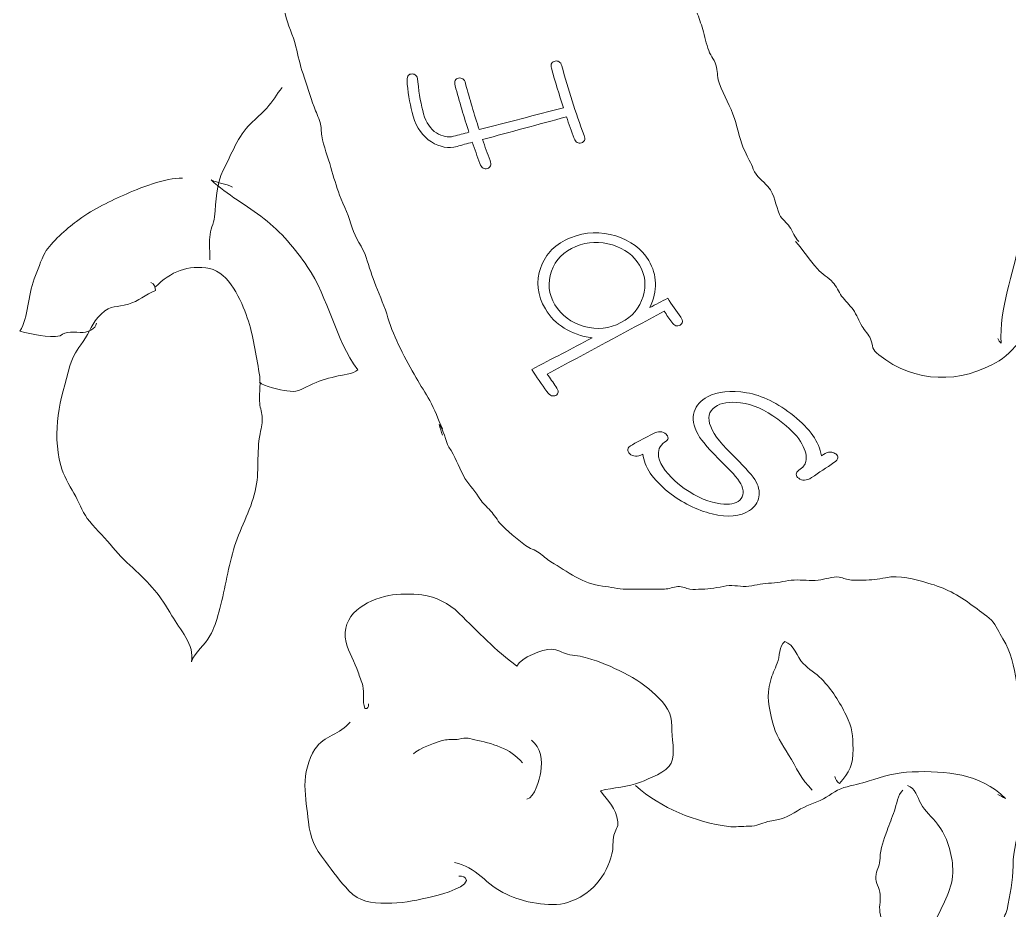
# Model space of a CAD drawing. Header units: millimetres. Extents: x 378.1 to 391.6, y -209.8 to -175.9.
# Drawn here: x 380.28 to 385.7, y -185.67 to -180.8 of the extents above; entities that cross this region are included whole.
import ezdxf

# ---------------------------------------------------------------- set-up
doc = ezdxf.new("R2010")
doc.units = ezdxf.units.MM
doc.header["$MEASUREMENT"] = 0
doc.layers.add('RightSide', color=7, linetype='Continuous', lineweight=0)

msp = doc.modelspace()

# ---------------------------------------------------------------- linework, layer by layer
at = {"layer": 'RightSide', "color": 18, "lineweight": 13, "true_color": 0x000000}
for points, knots in [([(382.5985, -183.0365), (382.5758, -182.9829), (382.5571, -182.9301), (382.5303, -182.8809), (382.5078, -182.8394), (382.4782, -182.7987), (382.4548, -182.7563), (382.3985, -182.6544), (382.3335, -182.5403), (382.3009, -182.4284), (382.2837, -182.3696), (382.2569, -182.3105), (382.2345, -182.2525), (382.2145, -182.2005), (382.198, -182.1501), (382.1814, -182.0976), (382.1633, -182.0401), (382.1196, -181.992), (382.1045, -181.9355), (382.0883, -181.875), (382.0596, -181.817), (382.0361, -181.7564), (382.0175, -181.7083), (382.0033, -181.6568), (381.9885, -181.6061), (381.9715, -181.5478), (381.9492, -181.4917), (381.9384, -181.4325), (381.9336, -181.4055), (381.9378, -181.3849), (381.9294, -181.3587), (381.9203, -181.3303), (381.9065, -181.3015), (381.8958, -181.2734), (381.8732, -181.2142), (381.8556, -181.1533), (381.8358, -181.0933), (381.819, -181.0426), (381.8085, -180.9953), (381.7967, -180.9442), (381.7823, -180.8819), (381.7506, -180.8254), (381.7387, -180.7628), (381.7286, -180.7101), (381.7063, -180.6593), (381.7056, -180.6061), (381.7051, -180.5752), (381.7062, -180.5511), (381.6936, -180.5221), (381.6786, -180.488), (381.6782, -180.4698), (381.6709, -180.4335), (381.6593, -180.3757), (381.6389, -180.3235), (381.6395, -180.2622), (381.6397, -180.2393), (381.6407, -180.2159), (381.6398, -180.1931), (381.6383, -180.1559), (381.6244, -180.1229), (381.6223, -180.086), (381.6154, -179.9681), (381.6234, -179.8475), (381.6229, -179.7293), (381.6226, -179.6715), (381.6319, -179.6199), (381.643, -179.5639), (381.6484, -179.5371), (381.6528, -179.5075), (381.6596, -179.4808), (381.6676, -179.4491), (381.6686, -179.4183), (381.6762, -179.3857), (381.6879, -179.3352), (381.7137, -179.2842), (381.7229, -179.2336), (381.728, -179.2057), (381.7181, -179.1781), (381.7258, -179.1496), (381.7338, -179.12), (381.7365, -179.095), (381.7423, -179.0641), (381.7523, -179.0111), (381.7601, -178.9581), (381.7754, -178.9061), (381.7922, -178.8488), (381.8276, -178.7923), (381.8508, -178.7371), (381.8948, -178.6319), (381.9232, -178.5253), (381.9743, -178.4228), (382, -178.3713), (382.0297, -178.3236), (382.0574, -178.274), (382.0718, -178.2483), (382.0862, -178.2217), (382.0988, -178.1951), (382.1148, -178.1612), (382.1327, -178.1439), (382.1529, -178.1132), (382.1807, -178.0708), (382.1892, -178.0087), (382.2053, -177.9602), (382.2255, -177.8998), (382.2468, -177.8353), (382.2724, -177.778), (382.2942, -177.7292), (382.3106, -177.6757), (382.3298, -177.6251), (382.3562, -177.5556), (382.3799, -177.4947), (382.4166, -177.4298), (382.429, -177.4078), (382.4423, -177.382), (382.4571, -177.3612), (382.4797, -177.3293), (382.4927, -177.2967), (382.514, -177.2654), (382.5333, -177.237), (382.5651, -177.21), (382.586, -177.1823), (382.6116, -177.1484), (382.6362, -177.1273), (382.6527, -177.087), (382.6664, -177.0538), (382.6907, -177.035), (382.7074, -177.0044), (382.7229, -176.976), (382.7232, -176.9595), (382.7474, -176.9345), (382.7771, -176.9037), (382.7689, -176.893), (382.7832, -176.856), (382.7956, -176.8239), (382.8309, -176.782), (382.8506, -176.7523), (382.8566, -176.7431), (382.872, -176.7312), (382.8764, -176.7205), (382.8824, -176.7062), (382.8768, -176.6881), (382.8825, -176.6741), (382.8959, -176.6409), (382.9271, -176.6168), (382.9421, -176.5832), (382.9733, -176.5133), (383.019, -176.45), (383.062, -176.3885), (383.0997, -176.3347), (383.1381, -176.2782), (383.1856, -176.2316), (383.2071, -176.2105), (383.2275, -176.1852), (383.2516, -176.1671), (383.2791, -176.1463), (383.3157, -176.1392), (383.3435, -176.1206), (383.3679, -176.1043), (383.3831, -176.0873), (383.4089, -176.0748), (383.4371, -176.061), (383.4696, -176.0476), (383.4978, -176.0319), (383.5302, -176.0139), (383.5588, -175.9862), (383.5907, -175.9664), (383.6222, -175.947), (383.6555, -175.9401), (383.6903, -175.93), (383.7132, -175.9233), (383.742, -175.9075), (383.7642, -175.91), (383.7911, -175.9129), (383.8171, -175.9369), (383.8456, -175.9412), (383.9026, -175.9498), (383.9662, -175.9682), (384.0251, -175.9598), (384.0564, -175.9554), (384.079, -175.9404), (384.111, -175.9417), (384.1435, -175.9429), (384.165, -175.9623), (384.1949, -175.9683), (384.2503, -175.9793), (384.3045, -175.9761), (384.3601, -176.0079), (384.4147, -176.0392), (384.4504, -176.0756), (384.5166, -176.0749), (384.5451, -176.0745), (384.578, -176.0707), (384.6061, -176.0739), (384.6458, -176.0785), (384.6724, -176.1068), (384.7076, -176.125), (384.7366, -176.14), (384.7569, -176.1499), (384.7812, -176.1735), (384.8143, -176.2057), (384.8315, -176.2123), (384.8702, -176.2332), (384.9313, -176.2662), (384.9976, -176.3233), (385.0212, -176.3889), (385.0407, -176.4429), (385.0628, -176.4963), (385.0628, -176.5542), (385.0627, -176.6059), (385.0368, -176.6642), (385.0137, -176.7109), (384.9861, -176.7664), (384.9408, -176.8088), (384.9174, -176.8684), (384.8962, -176.9224), (384.8724, -176.9842), (384.864, -177.0405), (384.8546, -177.1044), (384.8199, -177.1573), (384.7933, -177.2153), (384.7781, -177.2485), (384.7639, -177.2789), (384.7474, -177.3113), (384.7301, -177.3452), (384.7299, -177.3751), (384.7069, -177.4063), (384.6829, -177.4391), (384.6865, -177.459), (384.6705, -177.4973), (384.6576, -177.5283), (384.6329, -177.5528), (384.6192, -177.5837), (384.6053, -177.6149), (384.5989, -177.6506), (384.5874, -177.6828), (384.5731, -177.723), (384.5482, -177.7557), (384.5327, -177.7951), (384.5094, -177.8539), (384.4935, -177.9201), (384.4639, -177.976), (384.427, -178.0457), (384.3949, -178.1263), (384.3522, -178.1918), (384.3136, -178.2511), (384.2519, -178.2948), (384.2224, -178.3613), (384.1953, -178.4223), (384.1595, -178.4778), (384.1319, -178.5382), (384.0208, -178.781), (383.9133, -179.0314), (383.8714, -179.2961), (383.8521, -179.4176), (383.8401, -179.5582), (383.8682, -179.6801), (383.8841, -179.7491), (383.8718, -179.8317), (383.8718, -179.9028), (383.8718, -179.9444), (383.8723, -179.9861), (383.8719, -180.0278), (383.8714, -180.0741), (383.8869, -180.115), (383.8896, -180.1601), (383.8916, -180.1938), (383.8696, -180.222), (383.8701, -180.2543), (383.8707, -180.2852), (383.8878, -180.313), (383.8888, -180.3448), (383.8912, -180.4201), (383.9011, -180.4968), (383.9256, -180.5685), (383.9469, -180.6309), (383.9663, -180.6934), (383.9917, -180.7541), (384.0047, -180.7852), (384.0141, -180.8176), (384.0248, -180.8496), (384.0372, -180.8869), (384.0432, -180.9298), (384.057, -180.9654), (384.0695, -180.9975), (384.093, -181.0208), (384.1, -181.0568), (384.1062, -181.0884), (384.1039, -181.1166), (384.1154, -181.1477), (384.1396, -181.2132), (384.1764, -181.2708), (384.1985, -181.3374), (384.2181, -181.3969), (384.2285, -181.4632), (384.2559, -181.5188), (384.2719, -181.5513), (384.2877, -181.5808), (384.3012, -181.6144), (384.3183, -181.6569), (384.3525, -181.6757), (384.3816, -181.7099), (384.4218, -181.7574), (384.4215, -181.8101), (384.4457, -181.8633), (384.4587, -181.8919), (384.4839, -181.9054), (384.5004, -181.93), (384.5177, -181.9558), (384.5286, -181.9876), (384.5498, -182.0113)], [0, 0, 0, 0, 1, 1, 1, 2, 2, 2, 3, 3, 3, 4, 4, 4, 5, 5, 5, 6, 6, 6, 7, 7, 7, 8, 8, 8, 9, 9, 9, 10, 10, 10, 11, 11, 11, 12, 12, 12, 13, 13, 13, 14, 14, 14, 15, 15, 15, 16, 16, 16, 17, 17, 17, 18, 18, 18, 19, 19, 19, 20, 20, 20, 21, 21, 21, 22, 22, 22, 23, 23, 23, 24, 24, 24, 25, 25, 25, 26, 26, 26, 27, 27, 27, 28, 28, 28, 29, 29, 29, 30, 30, 30, 31, 31, 31, 32, 32, 32, 33, 33, 33, 34, 34, 34, 35, 35, 35, 36, 36, 36, 37, 37, 37, 38, 38, 38, 39, 39, 39, 40, 40, 40, 41, 41, 41, 42, 42, 42, 43, 43, 43, 44, 44, 44, 45, 45, 45, 46, 46, 46, 47, 47, 47, 48, 48, 48, 49, 49, 49, 50, 50, 50, 51, 51, 51, 52, 52, 52, 53, 53, 53, 54, 54, 54, 55, 55, 55, 56, 56, 56, 57, 57, 57, 58, 58, 58, 59, 59, 59, 60, 60, 60, 61, 61, 61, 62, 62, 62, 63, 63, 63, 64, 64, 64, 65, 65, 65, 66, 66, 66, 67, 67, 67, 68, 68, 68, 69, 69, 69, 70, 70, 70, 71, 71, 71, 72, 72, 72, 73, 73, 73, 74, 74, 74, 75, 75, 75, 76, 76, 76, 77, 77, 77, 78, 78, 78, 79, 79, 79, 80, 80, 80, 81, 81, 81, 82, 82, 82, 83, 83, 83, 84, 84, 84, 85, 85, 85, 86, 86, 86, 87, 87, 87, 88, 88, 88, 89, 89, 89, 90, 90, 90, 91, 91, 91, 92, 92, 92, 93, 93, 93, 94, 94, 94, 95, 95, 95, 96, 96, 96, 97, 97, 97, 98, 98, 98, 99, 99, 99, 100, 100, 100, 101, 101, 101, 102, 102, 102, 103, 103, 103, 103]), ([(387.6587, -185.9966), (387.6845, -185.9753), (387.6704, -185.9573), (387.6744, -185.9304), (387.6776, -185.9083), (387.6934, -185.8928), (387.7007, -185.8725), (387.7186, -185.8223), (387.7225, -185.7667), (387.7414, -185.7151), (387.7563, -185.6742), (387.7552, -185.643), (387.7575, -185.6001), (387.7591, -185.5706), (387.7714, -185.546), (387.7753, -185.517), (387.7791, -185.4881), (387.7745, -185.4553), (387.7744, -185.4259), (387.7741, -185.3286), (387.7991, -185.245), (387.8245, -185.1532), (387.8509, -185.058), (387.8872, -184.9634), (387.89, -184.8636), (387.8914, -184.8157), (387.9071, -184.7729), (387.9067, -184.7233), (387.9065, -184.6971), (387.9083, -184.6704), (387.9071, -184.6443), (387.9059, -184.6171), (387.8944, -184.6007), (387.8893, -184.5748), (387.87, -184.4753), (387.9067, -184.3653), (387.8865, -184.2652), (387.8797, -184.2316), (387.8766, -184.2057), (387.8741, -184.1707), (387.8722, -184.1439), (387.8595, -184.1206), (387.8563, -184.094), (387.8498, -184.0411), (387.866, -183.9857), (387.8534, -183.9332), (387.8404, -183.8785), (387.8255, -183.8323), (387.8039, -183.7811), (387.7807, -183.726), (387.7519, -183.6807), (387.7248, -183.6281), (387.6959, -183.5721), (387.6613, -183.5217), (387.6325, -183.4665), (387.6033, -183.4107), (387.5529, -183.3697), (387.5258, -183.3108), (387.5043, -183.2642), (387.4875, -183.2134), (387.4647, -183.168), (387.4365, -183.1116), (387.3789, -183.0675), (387.3409, -183.0201), (387.3032, -182.9732), (387.2572, -182.9327), (387.2053, -182.9043), (387.1526, -182.8753), (387.1039, -182.8188), (387.0565, -182.7802), (387.0111, -182.7432), (386.9725, -182.6961), (386.9302, -182.6562), (386.9083, -182.6356), (386.8985, -182.6112), (386.8783, -182.5901), (386.8652, -182.5764), (386.8477, -182.5727), (386.8346, -182.557), (386.8272, -182.548), (386.8238, -182.5338), (386.8162, -182.5239), (386.7476, -182.4349), (386.6237, -182.3878), (386.5213, -182.3586), (386.4745, -182.3452), (386.4259, -182.3315), (386.3776, -182.3248), (386.3524, -182.3214), (386.3277, -182.3279), (386.3022, -182.3218), (386.269, -182.3139), (386.2484, -182.3087), (386.2117, -182.309), (386.1549, -182.3094), (386.1068, -182.3055), (386.0537, -182.3296), (386.003, -182.3527), (385.9499, -182.3725), (385.9058, -182.4073), (385.8577, -182.4452), (385.8213, -182.4876), (385.7824, -182.5322), (385.7458, -182.5741), (385.695, -182.6345), (385.6481, -182.663), (385.4383, -182.7905), (385.1852, -182.7881), (384.9893, -182.6315), (384.9477, -182.5983), (384.9595, -182.5882), (384.9435, -182.5441), (384.9343, -182.5188), (384.9103, -182.4985), (384.8971, -182.4752), (384.8797, -182.4444), (384.868, -182.4124), (384.8476, -182.3832), (384.8288, -182.3562), (384.8046, -182.3355), (384.7851, -182.3089), (384.768, -182.2858), (384.7567, -182.2552), (384.737, -182.2345), (384.7114, -182.2077), (384.6781, -182.1878), (384.6528, -182.1601), (384.6106, -182.1141), (384.576, -182.0568), (384.5333, -182.0113)], [0, 0, 0, 0, 1, 1, 1, 2, 2, 2, 3, 3, 3, 4, 4, 4, 5, 5, 5, 6, 6, 6, 7, 7, 7, 8, 8, 8, 9, 9, 9, 10, 10, 10, 11, 11, 11, 12, 12, 12, 13, 13, 13, 14, 14, 14, 15, 15, 15, 16, 16, 16, 17, 17, 17, 18, 18, 18, 19, 19, 19, 20, 20, 20, 21, 21, 21, 22, 22, 22, 23, 23, 23, 24, 24, 24, 25, 25, 25, 26, 26, 26, 27, 27, 27, 28, 28, 28, 29, 29, 29, 30, 30, 30, 31, 31, 31, 32, 32, 32, 33, 33, 33, 34, 34, 34, 35, 35, 35, 36, 36, 36, 37, 37, 37, 38, 38, 38, 39, 39, 39, 40, 40, 40, 41, 41, 41, 42, 42, 42, 43, 43, 43, 43]), ([(385.6412, -185.8643), (385.6592, -185.8484), (385.6557, -185.8354), (385.6577, -185.8147), (385.6598, -185.7931), (385.6691, -185.7772), (385.6729, -185.7568), (385.6759, -185.7407), (385.6722, -185.7244), (385.6757, -185.7086), (385.6789, -185.6939), (385.6878, -185.6837), (385.6908, -185.6662), (385.705, -185.5853), (385.7241, -185.5126), (385.7239, -185.4275), (385.7237, -185.3417), (385.7555, -185.2626), (385.7572, -185.1779), (385.758, -185.1335), (385.7697, -185.1004), (385.7744, -185.0577), (385.7788, -185.0177), (385.7723, -184.9748), (385.7731, -184.9346), (385.7741, -184.889), (385.7901, -184.852), (385.79, -184.8051), (385.7899, -184.7627), (385.7763, -184.7312), (385.7731, -184.691), (385.766, -184.5994), (385.7566, -184.5103), (385.7418, -184.4188), (385.7287, -184.3377), (385.7142, -184.2568), (385.6681, -184.186), (385.6463, -184.1525), (385.6339, -184.1103), (385.6049, -184.0829), (385.5728, -184.0527), (385.5351, -184.0287), (385.5007, -184.0024), (385.4223, -183.9424), (385.3531, -183.9069), (385.2572, -183.8799), (385.1836, -183.8592), (385.1033, -183.8342), (385.0257, -183.8505), (384.9831, -183.8595), (384.9479, -183.8633), (384.9039, -183.8634), (384.8823, -183.8634), (384.8602, -183.8645), (384.8386, -183.8635), (384.8123, -183.8623), (384.7965, -183.8517), (384.7717, -183.8478), (384.7353, -183.8422), (384.6938, -183.8601), (384.6573, -183.8638), (384.6141, -183.8682), (384.5685, -183.8623), (384.525, -183.8632), (384.4822, -183.8641), (384.4446, -183.8795), (384.4014, -183.8798), (384.3556, -183.8803), (384.3201, -183.8917), (384.2772, -183.8971), (384.2371, -183.9021), (384.1931, -183.8888), (384.1534, -183.8956), (384.106, -183.9037), (384.0664, -183.9128), (384.017, -183.913), (383.9976, -183.913), (383.9735, -183.9173), (383.9545, -183.9139), (383.9298, -183.9095), (383.9155, -183.8969), (383.8884, -183.8993), (383.8623, -183.9015), (383.8411, -183.9124), (383.8144, -183.9131), (383.7895, -183.9138), (383.7645, -183.913), (383.7395, -183.913), (383.6954, -183.913), (383.6513, -183.913), (383.6072, -183.913), (383.5585, -183.9129), (383.5215, -183.9014), (383.475, -183.8964), (383.3705, -183.8852), (383.282, -183.8164), (383.1935, -183.7641), (383.1693, -183.7499), (383.1504, -183.7298), (383.1281, -183.7141), (383.1048, -183.6977), (383.0774, -183.6912), (383.0547, -183.6738), (383.0072, -183.6376), (382.9514, -183.595), (382.9123, -183.5496), (382.8917, -183.5255), (382.8778, -183.4978), (382.8549, -183.4762), (382.8298, -183.4525), (382.8162, -183.4391), (382.797, -183.4082), (382.772, -183.3679), (382.7347, -183.3349), (382.7139, -183.2914), (382.6871, -183.2356), (382.6681, -183.1879), (382.6348, -183.1354), (382.6124, -183.1), (382.6082, -183.0407), (382.5803, -183.0122), (382.5851, -183.0319), (382.5943, -183.0497), (382.5985, -183.0696)], [0, 0, 0, 0, 1, 1, 1, 2, 2, 2, 3, 3, 3, 4, 4, 4, 5, 5, 5, 6, 6, 6, 7, 7, 7, 8, 8, 8, 9, 9, 9, 10, 10, 10, 11, 11, 11, 12, 12, 12, 13, 13, 13, 14, 14, 14, 15, 15, 15, 16, 16, 16, 17, 17, 17, 18, 18, 18, 19, 19, 19, 20, 20, 20, 21, 21, 21, 22, 22, 22, 23, 23, 23, 24, 24, 24, 25, 25, 25, 26, 26, 26, 27, 27, 27, 28, 28, 28, 29, 29, 29, 30, 30, 30, 31, 31, 31, 32, 32, 32, 33, 33, 33, 34, 34, 34, 35, 35, 35, 36, 36, 36, 37, 37, 37, 38, 38, 38, 39, 39, 39, 40, 40, 40, 41, 41, 41, 41])]:
    msp.add_open_spline(points, degree=3, knots=knots, dxfattribs=at)
at = {"layer": 'RightSide', "color": 18, "lineweight": 9, "true_color": 0x000000}
for points, knots in [([(387.0468, -180.8372), (387.0128, -180.8378), (386.9862, -180.819), (386.9513, -180.8199), (386.9231, -180.8206), (386.9079, -180.8333), (386.8815, -180.8381), (386.8405, -180.8454), (386.8061, -180.8365), (386.7657, -180.8497), (386.7171, -180.8655), (386.6776, -180.8736), (386.6347, -180.8988), (386.5916, -180.9241), (386.5415, -180.9389), (386.5011, -180.9691), (386.4132, -181.0346), (386.316, -181.0918), (386.2369, -181.168), (386.2111, -181.1929), (386.1776, -181.2087), (386.1526, -181.2336), (386.1316, -181.2546), (386.1202, -181.281), (386.1043, -181.3048), (386.0899, -181.3262), (386.0705, -181.3449), (386.0546, -181.3655), (386.0358, -181.39), (386.0262, -181.4153), (386.0113, -181.4414), (385.9813, -181.4937), (385.9376, -181.5355), (385.905, -181.585), (385.8759, -181.6292), (385.8539, -181.6901), (385.8374, -181.7391), (385.8084, -181.8254), (385.7739, -181.9163), (385.7586, -182.0044), (385.726, -182.1912), (385.6473, -182.3748), (385.6586, -182.5677), (385.6494, -182.5607), (385.6436, -182.5517), (385.6412, -182.5405)], [0, 0, 0, 0, 1, 1, 1, 2, 2, 2, 3, 3, 3, 4, 4, 4, 5, 5, 5, 6, 6, 6, 7, 7, 7, 8, 8, 8, 9, 9, 9, 10, 10, 10, 11, 11, 11, 12, 12, 12, 13, 13, 13, 14, 14, 14, 15, 15, 15, 15]), ([(381.7221, -181.1679), (381.6911, -181.2034), (381.6701, -181.2451), (381.6376, -181.2805), (381.609, -181.3117), (381.579, -181.3355), (381.5478, -181.3659), (381.4813, -181.4307), (381.4419, -181.5365), (381.3991, -181.6199), (381.3588, -181.6982), (381.3606, -181.7895), (381.351, -181.8751), (381.3465, -181.9151), (381.3269, -181.9455), (381.3246, -181.9865), (381.3224, -182.0274), (381.3252, -182.0695), (381.3252, -182.1105)], [0, 0, 0, 0, 1, 1, 1, 2, 2, 2, 3, 3, 3, 4, 4, 4, 5, 5, 5, 6, 6, 6, 6]), ([(381.1764, -181.664), (381.0815, -181.6601), (380.941, -181.7181), (380.8539, -181.7564), (380.7623, -181.7967), (380.676, -181.8397), (380.5944, -181.9009), (380.5411, -181.9409), (380.4564, -182.0143), (380.423, -182.0714), (380.3989, -182.1125), (380.3833, -182.1689), (380.3641, -182.2152), (380.3263, -182.3061), (380.3347, -182.424), (380.2846, -182.5018), (380.3568, -182.5173), (380.4356, -182.5386), (380.5061, -182.5273), (380.5222, -182.5141), (380.5408, -182.507), (380.5618, -182.506), (380.5852, -182.5068), (380.6085, -182.5077), (380.6319, -182.5087), (380.6636, -182.5029), (380.6983, -182.4911), (380.7051, -182.4578)], [0, 0, 0, 0, 1, 1, 1, 2, 2, 2, 3, 3, 3, 4, 4, 4, 5, 5, 5, 6, 6, 6, 7, 7, 7, 8, 8, 8, 9, 9, 9, 9]), ([(381.4492, -181.7136), (381.4117, -181.6906), (381.3702, -181.6934), (381.3328, -181.6733), (381.4208, -181.757), (381.5278, -181.8119), (381.6228, -181.8859), (381.7136, -181.9567), (381.7948, -182.0528), (381.8592, -182.1478), (381.9773, -182.3221), (382.0102, -182.5424), (382.1351, -182.7131), (382.113, -182.7367), (382.0457, -182.7412), (382.0142, -182.7493), (381.9601, -182.7633), (381.9208, -182.7727), (381.8709, -182.7988), (381.8287, -182.8209), (381.7959, -182.8378), (381.7469, -182.828), (381.715, -182.8216), (381.6172, -182.806), (381.5981, -182.7802)], [0, 0, 0, 0, 1, 1, 1, 2, 2, 2, 3, 3, 3, 4, 4, 4, 5, 5, 5, 6, 6, 6, 7, 7, 7, 8, 8, 8, 8]), ([(381.0276, -182.2593), (381.1118, -182.1752), (381.203, -182.1359), (381.3251, -182.1589), (381.4286, -182.1784), (381.4992, -182.3363), (381.5304, -182.4274), (381.5636, -182.5246), (381.5773, -182.6303), (381.596, -182.7306), (381.6052, -182.7803), (381.5959, -182.8344), (381.5975, -182.885), (381.5984, -182.9136), (381.6089, -182.9405), (381.6114, -182.9663), (381.615, -183.0034), (381.6082, -183.0234), (381.6004, -183.0624), (381.58, -183.1654), (381.5982, -183.2723), (381.5739, -183.3761), (381.5486, -183.4843), (381.4856, -183.5894), (381.4548, -183.698), (381.4226, -183.811), (381.4064, -183.9276), (381.3748, -184.0398), (381.3618, -184.0861), (381.3488, -184.1281), (381.3258, -184.1693), (381.2984, -184.2184), (381.2434, -184.2588), (381.2241, -184.3105), (381.2453, -184.2205), (381.1588, -184.1311), (381.1174, -184.0586), (381.0552, -183.9498), (380.9968, -183.8814), (380.9029, -183.7972), (380.8593, -183.7581), (380.8159, -183.7133), (380.7795, -183.6677), (380.7412, -183.6197), (380.6901, -183.5745), (380.6542, -183.5257), (380.6246, -183.4853), (380.6075, -183.4322), (380.5811, -183.3886), (380.553, -183.3423), (380.5236, -183.2891), (380.5095, -183.2368), (380.4579, -183.0449), (380.5062, -182.8777), (380.5591, -182.6913), (380.5761, -182.6317), (380.5972, -182.6056), (380.6314, -182.5584), (380.6707, -182.504), (380.678, -182.4571), (380.7301, -182.4078), (380.7884, -182.3524), (380.8102, -182.3747), (380.8801, -182.3536), (380.9308, -182.3383), (380.9771, -182.2988), (381.0269, -182.2785), (381.0293, -182.2595), (381.0212, -182.2449), (381.0028, -182.2345)], [0, 0, 0, 0, 1, 1, 1, 2, 2, 2, 3, 3, 3, 4, 4, 4, 5, 5, 5, 6, 6, 6, 7, 7, 7, 8, 8, 8, 9, 9, 9, 10, 10, 10, 11, 11, 11, 12, 12, 12, 13, 13, 13, 14, 14, 14, 15, 15, 15, 16, 16, 16, 17, 17, 17, 18, 18, 18, 19, 19, 19, 20, 20, 20, 21, 21, 21, 22, 22, 22, 23, 23, 23, 23]), ([(382.6647, -185.4095), (382.7835, -185.4316), (382.8404, -185.5341), (382.9499, -185.5834), (383.0415, -185.6247), (383.1831, -185.6588), (383.2847, -185.6278), (383.4142, -185.5883), (383.4973, -185.4826), (383.5274, -185.3612), (383.5359, -185.3268), (383.5292, -185.2935), (383.5383, -185.2594), (383.5454, -185.2326), (383.5629, -185.2165), (383.5595, -185.1863), (383.5509, -185.111), (383.505, -185.0738), (383.4646, -185.017), (383.536, -184.9979), (383.6154, -184.9977), (383.6829, -184.9698), (383.7306, -184.9501), (383.8292, -184.9147), (383.8515, -184.865), (383.8751, -184.8125), (383.854, -184.7237), (383.8552, -184.6654), (383.8568, -184.5881), (383.8208, -184.5448), (383.7664, -184.4915), (383.6728, -184.3999), (383.5182, -184.3286), (383.3943, -184.2903), (383.3577, -184.279), (383.3195, -184.2778), (383.2842, -184.2692), (383.2539, -184.2619), (383.2298, -184.2419), (383.1979, -184.2419), (383.1462, -184.2418), (383.029, -184.2867), (383.0071, -184.3349), (382.8907, -184.2494), (382.7943, -184.1479), (382.6908, -184.0461), (382.6313, -183.9876), (382.5673, -183.9577), (382.4855, -183.9448), (382.4354, -183.9368), (382.3537, -183.9387), (382.305, -183.9482), (382.182, -183.9722), (382.0378, -184.0537), (382.0713, -184.2044), (382.0834, -184.2591), (382.1206, -184.3129), (382.1376, -184.3677), (382.145, -184.3915), (382.1572, -184.4182), (382.163, -184.4416), (382.173, -184.4828), (382.159, -184.5255), (382.1742, -184.5656), (382.1897, -184.5683), (382.1961, -184.5602), (382.1934, -184.5414)], [0, 0, 0, 0, 1, 1, 1, 2, 2, 2, 3, 3, 3, 4, 4, 4, 5, 5, 5, 6, 6, 6, 7, 7, 7, 8, 8, 8, 9, 9, 9, 10, 10, 10, 11, 11, 11, 12, 12, 12, 13, 13, 13, 14, 14, 14, 15, 15, 15, 16, 16, 16, 17, 17, 17, 18, 18, 18, 19, 19, 19, 20, 20, 20, 21, 21, 21, 22, 22, 22, 22]), ([(384.6242, -185.0127), (384.5629, -184.9527), (384.5388, -184.8904), (384.4941, -184.8197), (384.4586, -184.7637), (384.4222, -184.7069), (384.4065, -184.6406), (384.3867, -184.5567), (384.3715, -184.5018), (384.3949, -184.4161), (384.4048, -184.3799), (384.4183, -184.3528), (384.4327, -184.3187), (384.4478, -184.2827), (384.4413, -184.2237), (384.4736, -184.1997), (384.5248, -184.2164), (384.5401, -184.2836), (384.5746, -184.3201), (384.6051, -184.3522), (384.6436, -184.3727), (384.6746, -184.4044), (384.7331, -184.4646), (384.7731, -184.5294), (384.8102, -184.6034), (384.8444, -184.6714), (384.8462, -184.7139), (384.8474, -184.7888), (384.8487, -184.8725), (384.827, -184.9153), (384.7732, -184.9778), (384.7599, -184.9678), (384.7514, -184.9546), (384.7483, -184.9382)], [0, 0, 0, 0, 1, 1, 1, 2, 2, 2, 3, 3, 3, 4, 4, 4, 5, 5, 5, 6, 6, 6, 7, 7, 7, 8, 8, 8, 9, 9, 9, 10, 10, 10, 11, 11, 11, 11]), ([(382.0942, -184.6406), (382.0402, -184.7085), (381.9499, -184.7131), (381.9008, -184.7895), (381.8649, -184.8452), (381.8454, -184.9232), (381.8462, -184.9878), (381.8471, -185.0589), (381.8582, -185.1198), (381.8654, -185.1863), (381.8759, -185.2832), (381.8969, -185.3212), (381.9585, -185.404), (381.9997, -185.4593), (382.0386, -185.5143), (382.0869, -185.5639), (382.1455, -185.624), (382.2089, -185.6331), (382.2913, -185.6328), (382.3724, -185.6325), (382.439, -185.6208), (382.5158, -185.6024), (382.5654, -185.5906), (382.7132, -185.5567), (382.7315, -185.5081), (382.7247, -185.4886), (382.7107, -185.4806), (382.6895, -185.4839)], [0, 0, 0, 0, 1, 1, 1, 2, 2, 2, 3, 3, 3, 4, 4, 4, 5, 5, 5, 6, 6, 6, 7, 7, 7, 8, 8, 8, 9, 9, 9, 9]), ([(383.0367, -184.8638), (382.9713, -184.7831), (382.8665, -184.7565), (382.7765, -184.7372), (382.7299, -184.7272), (382.7355, -184.7243), (382.6895, -184.7337), (382.6638, -184.7389), (382.6404, -184.7347), (382.6151, -184.7385), (382.5786, -184.744), (382.4615, -184.7884), (382.4414, -184.8142)], [0, 0, 0, 0, 1, 1, 1, 2, 2, 2, 3, 3, 3, 4, 4, 4, 4]), ([(383.0863, -184.7398), (383.1386, -184.7806), (383.1482, -184.8495), (383.1372, -184.9134), (383.1301, -184.9554), (383.1044, -185.0538), (383.0615, -185.0623)], [0, 0, 0, 0, 1, 1, 1, 2, 2, 2, 2]), ([(383.6569, -184.9878), (383.7953, -185.114), (383.9852, -185.188), (384.1654, -185.212), (384.2011, -185.2168), (384.2406, -185.2105), (384.2769, -185.211), (384.3249, -185.2117), (384.3394, -185.1954), (384.3804, -185.1856), (384.4437, -185.1704), (384.467, -185.1744), (384.525, -185.1367), (384.573, -185.1055), (384.6164, -185.0917), (384.6683, -185.0691), (384.7148, -185.0488), (384.7481, -185.014), (384.7979, -184.9993), (384.8433, -184.9859), (384.8916, -184.9774), (384.9352, -184.963), (385.0051, -184.9401), (385.0912, -184.9148), (385.1712, -184.9129), (385.3573, -184.9083), (385.5408, -184.9202), (385.6815, -185.0586), (385.6697, -185.0505), (385.654, -185.0451), (385.6412, -185.0375)], [0, 0, 0, 0, 1, 1, 1, 2, 2, 2, 3, 3, 3, 4, 4, 4, 5, 5, 5, 6, 6, 6, 7, 7, 7, 8, 8, 8, 9, 9, 9, 10, 10, 10, 10]), ([(385.1203, -185.0127), (385.0912, -185.0386), (385.0866, -185.0921), (385.0738, -185.1274), (385.0607, -185.1633), (385.0466, -185.1987), (385.0335, -185.235), (385.0155, -185.2849), (384.9971, -185.3323), (384.9956, -185.3852), (384.9945, -185.4255), (384.9796, -185.4413), (384.9734, -185.4737), (384.9656, -185.5143), (384.9856, -185.5332), (384.9942, -185.5708), (385.0025, -185.607), (384.9885, -185.6457), (384.995, -185.6818), (385.0104, -185.767), (385.0309, -185.852), (385.0744, -185.9284), (385.1526, -185.939), (385.2739, -185.7909), (385.3008, -185.7265), (385.3399, -185.6328), (385.3969, -185.5529), (385.3937, -185.4458), (385.3911, -185.3619), (385.3631, -185.266), (385.3103, -185.1987), (385.2786, -185.1583), (385.2418, -185.1296), (385.219, -185.0871), (385.1999, -185.0514), (385.1887, -185.0015), (385.1451, -184.9878)], [0, 0, 0, 0, 1, 1, 1, 2, 2, 2, 3, 3, 3, 4, 4, 4, 5, 5, 5, 6, 6, 6, 7, 7, 7, 8, 8, 8, 9, 9, 9, 10, 10, 10, 11, 11, 11, 12, 12, 12, 12])]:
    msp.add_open_spline(points, degree=3, knots=knots, dxfattribs=at)
at = {"layer": 'RightSide', "color": 18, "lineweight": 5, "true_color": 0x000000}
for points, knots in [([(382.8005, -181.3982), (382.9541, -181.3583), (383.1077, -181.3185), (383.2614, -181.2787), (383.2378, -181.2068), (383.2162, -181.1345), (383.1965, -181.0619), (383.1934, -181.0504), (383.1938, -181.0411), (383.1973, -181.035), (383.2013, -181.0288), (383.2075, -181.0248), (383.2159, -181.0231), (383.2239, -181.0214), (383.2313, -181.0224), (383.238, -181.0265), (383.2448, -181.0305), (383.2496, -181.0383), (383.2528, -181.0499), (383.2874, -181.1778), (383.3281, -181.3046), (383.3751, -181.43), (383.3795, -181.4413), (383.3799, -181.4501), (383.3765, -181.4569), (383.3733, -181.4634), (383.3675, -181.4678), (383.3598, -181.4703), (383.3517, -181.4727), (383.344, -181.4723), (383.337, -181.4688), (383.3303, -181.4651), (383.3245, -181.4578), (383.3202, -181.4462), (383.3055, -181.407), (383.2915, -181.3677), (383.2779, -181.3283), (383.1248, -181.3696), (382.9717, -181.4109), (382.8186, -181.4523), (382.8317, -181.4908), (382.8455, -181.5292), (382.8597, -181.5676), (382.8644, -181.5803), (382.8652, -181.5901), (382.862, -181.5971), (382.8588, -181.6043), (382.853, -181.609), (382.8449, -181.6114), (382.8368, -181.6136), (382.8296, -181.6131), (382.8222, -181.609), (382.8148, -181.605), (382.8088, -181.5967), (382.8041, -181.5839), (382.7897, -181.5451), (382.7759, -181.5063), (382.7626, -181.4674), (382.7347, -181.4749), (382.7068, -181.4824), (382.6789, -181.49), (382.6325, -181.5024), (382.5853, -181.4947), (382.5384, -181.4654), (382.4916, -181.4361), (382.4578, -181.3889), (382.4391, -181.3247), (382.4235, -181.2709), (382.4126, -181.2122), (382.4068, -181.149), (382.4044, -181.1251), (382.4056, -181.1102), (382.4092, -181.1048), (382.413, -181.0989), (382.419, -181.0952), (382.427, -181.0938), (382.4351, -181.0923), (382.4425, -181.0938), (382.4489, -181.0981), (382.4556, -181.1023), (382.4596, -181.1091), (382.4619, -181.1182), (382.4628, -181.1215), (382.4636, -181.1282), (382.4644, -181.1367), (382.4713, -181.2066), (382.4822, -181.2649), (382.4958, -181.3116), (382.5103, -181.3606), (382.5338, -181.3958), (382.5662, -181.416), (382.5986, -181.4366), (382.6298, -181.4422), (382.6603, -181.4345), (382.6883, -181.4272), (382.7163, -181.42), (382.7443, -181.4127), (382.7166, -181.3284), (382.6914, -181.2436), (382.6687, -181.1583), (382.6651, -181.1452), (382.6654, -181.1354), (382.6693, -181.1286), (382.6731, -181.1218), (382.6794, -181.1177), (382.6879, -181.1159), (382.6959, -181.1143), (382.7035, -181.1159), (382.7103, -181.1202), (382.717, -181.1247), (382.722, -181.1333), (382.7256, -181.1463), (382.7481, -181.2307), (382.773, -181.3147), (382.8005, -181.3982)], [0, 0, 0, 0, 1, 1, 1, 2, 2, 2, 3, 3, 3, 4, 4, 4, 5, 5, 5, 6, 6, 6, 7, 7, 7, 8, 8, 8, 9, 9, 9, 10, 10, 10, 11, 11, 11, 12, 12, 12, 13, 13, 13, 14, 14, 14, 15, 15, 15, 16, 16, 16, 17, 17, 17, 18, 18, 18, 19, 19, 19, 20, 20, 20, 21, 21, 21, 22, 22, 22, 23, 23, 23, 24, 24, 24, 25, 25, 25, 26, 26, 26, 27, 27, 27, 28, 28, 28, 29, 29, 29, 30, 30, 30, 31, 31, 31, 32, 32, 32, 33, 33, 33, 34, 34, 34, 35, 35, 35, 36, 36, 36, 37, 37, 37, 38, 38, 38, 38]), ([(383.088, -182.7112), (383.1981, -182.6535), (383.3083, -182.5958), (383.4184, -182.5381), (383.301, -182.5205), (383.2142, -182.4667), (383.1625, -182.3797), (383.1183, -182.3057), (383.11, -182.2283), (383.137, -182.1524), (383.1644, -182.0761), (383.22, -182.0226), (383.3009, -181.99), (383.3828, -181.9569), (383.4653, -181.9551), (383.5479, -181.9802), (383.6311, -182.0061), (383.6901, -182.05), (383.7288, -182.1151), (383.7757, -182.1941), (383.7774, -182.2782), (383.7346, -182.3725), (383.7672, -182.3554), (383.7999, -182.3383), (383.8325, -182.3212), (383.8557, -182.356), (383.8795, -182.3905), (383.9038, -182.425), (383.9113, -182.4357), (383.9141, -182.4441), (383.9128, -182.4514), (383.9114, -182.4586), (383.9071, -182.4643), (383.9002, -182.468), (383.8927, -182.4722), (383.8853, -182.4733), (383.8775, -182.4712), (383.87, -182.4691), (383.8622, -182.4629), (383.8547, -182.4522), (383.8406, -182.4323), (383.8267, -182.4123), (383.813, -182.3922), (383.5996, -182.5068), (383.3863, -182.6214), (383.173, -182.7361), (383.1887, -182.759), (383.2046, -182.7819), (383.2207, -182.8046), (383.2293, -182.8168), (383.2331, -182.8264), (383.2322, -182.8345), (383.2311, -182.8424), (383.2272, -182.8482), (383.2198, -182.8525), (383.2127, -182.8563), (383.2051, -182.8571), (383.1967, -182.8544), (383.1883, -182.8519), (383.1796, -182.8444), (383.1711, -182.8322), (383.1427, -182.7921), (383.115, -182.7518), (383.088, -182.7112)], [0, 0, 0, 0, 1, 1, 1, 2, 2, 2, 3, 3, 3, 4, 4, 4, 5, 5, 5, 6, 6, 6, 7, 7, 7, 8, 8, 8, 9, 9, 9, 10, 10, 10, 11, 11, 11, 12, 12, 12, 13, 13, 13, 14, 14, 14, 15, 15, 15, 16, 16, 16, 17, 17, 17, 18, 18, 18, 19, 19, 19, 20, 20, 20, 21, 21, 21, 21]), ([(383.3288, -182.0381), (383.2628, -182.0652), (383.218, -182.1101), (383.1957, -182.1734), (383.174, -182.2366), (383.1804, -182.2982), (383.215, -182.3567), (383.2498, -182.4151), (383.3039, -182.4549), (383.375, -182.475), (383.4467, -182.4949), (383.5135, -182.4877), (383.5765, -182.4546), (383.6394, -182.4218), (383.6791, -182.3732), (383.6977, -182.3116), (383.7162, -182.2496), (383.7099, -182.1932), (383.6782, -182.1401), (383.6468, -182.0873), (383.5978, -182.0506), (383.5301, -182.0296), (383.4623, -182.0087), (383.3951, -182.0107), (383.3288, -182.0381)], [0, 0, 0, 0, 1, 1, 1, 2, 2, 2, 3, 3, 3, 4, 4, 4, 5, 5, 5, 6, 6, 6, 7, 7, 7, 8, 8, 8, 8]), ([(383.6967, -183.175), (383.6821, -183.1832), (383.668, -183.1868), (383.6559, -183.1855), (383.6437, -183.1845), (383.6333, -183.1802), (383.6249, -183.1727), (383.6159, -183.1648), (383.6121, -183.1568), (383.6134, -183.1483), (383.6142, -183.1398), (383.6231, -183.1311), (383.6392, -183.1226), (383.6764, -183.1026), (383.7136, -183.0825), (383.7509, -183.0625), (383.7666, -183.0541), (383.7801, -183.0502), (383.7924, -183.0517), (383.8046, -183.0527), (383.8148, -183.0574), (383.8234, -183.0646), (383.831, -183.0711), (383.835, -183.0786), (383.8344, -183.0863), (383.8339, -183.094), (383.8278, -183.1015), (383.8158, -183.1094), (383.7879, -183.1286), (383.7768, -183.155), (383.7831, -183.1884), (383.7931, -183.2371), (383.831, -183.2885), (383.8975, -183.3417), (383.9671, -183.3971), (384.0368, -183.4311), (384.1038, -183.4435), (384.1549, -183.4529), (384.1927, -183.4492), (384.2182, -183.4329), (384.2471, -183.4144), (384.253, -183.3857), (384.2378, -183.3475), (384.2275, -183.3211), (384.1932, -183.2802), (384.1365, -183.2252), (384.0624, -183.1533), (384.018, -183.1005), (383.9992, -183.0673), (383.973, -183.0201), (383.9663, -182.9785), (383.9774, -182.9428), (383.9889, -182.9077), (384.0136, -182.8796), (384.051, -182.8599), (384.1068, -182.8304), (384.1781, -182.8237), (384.264, -182.8381), (384.3505, -182.8528), (384.4356, -182.8949), (384.5235, -182.9653), (384.6114, -183.0359), (384.6621, -183.1072), (384.6742, -183.1829), (384.6902, -183.1723), (384.7017, -183.1664), (384.7085, -183.1645), (384.7149, -183.1625), (384.7228, -183.1627), (384.7308, -183.164), (384.7393, -183.1655), (384.7463, -183.1686), (384.7526, -183.1729), (384.7611, -183.1791), (384.7651, -183.1863), (384.7648, -183.1944), (384.7644, -183.2026), (384.7571, -183.2114), (384.743, -183.2209), (384.7021, -183.2481), (384.6613, -183.2753), (384.6205, -183.3025), (384.6061, -183.312), (384.5938, -183.3166), (384.5814, -183.3165), (384.5699, -183.3169), (384.5589, -183.3131), (384.5498, -183.3064), (384.5411, -183.3001), (384.5368, -183.2928), (384.5362, -183.2844), (384.5363, -183.2757), (384.5413, -183.2685), (384.551, -183.262), (384.5728, -183.2478), (384.5856, -183.2317), (384.5896, -183.214), (384.5955, -183.1867), (384.5885, -183.1549), (384.5678, -183.1183), (384.5479, -183.0816), (384.5127, -183.0439), (384.4629, -183.0042), (384.3892, -182.9457), (384.3218, -182.9098), (384.256, -182.8978), (384.1904, -182.8856), (384.14, -182.8888), (384.105, -182.9076), (384.0648, -182.9296), (384.0499, -182.9624), (384.0621, -183.0066), (384.0747, -183.0513), (384.1128, -183.1056), (384.178, -183.1691), (384.244, -183.233), (384.2882, -183.2807), (384.3091, -183.3137), (384.3303, -183.3469), (384.3376, -183.3784), (384.3322, -183.4086), (384.3267, -183.4387), (384.3098, -183.4631), (384.2813, -183.4821), (384.23, -183.5159), (384.162, -183.5227), (384.0762, -183.5016), (383.9912, -183.4801), (383.9102, -183.4402), (383.8372, -183.3818), (383.7504, -183.3125), (383.7043, -183.2431), (383.6967, -183.175)], [0, 0, 0, 0, 1, 1, 1, 2, 2, 2, 3, 3, 3, 4, 4, 4, 5, 5, 5, 6, 6, 6, 7, 7, 7, 8, 8, 8, 9, 9, 9, 10, 10, 10, 11, 11, 11, 12, 12, 12, 13, 13, 13, 14, 14, 14, 15, 15, 15, 16, 16, 16, 17, 17, 17, 18, 18, 18, 19, 19, 19, 20, 20, 20, 21, 21, 21, 22, 22, 22, 23, 23, 23, 24, 24, 24, 25, 25, 25, 26, 26, 26, 27, 27, 27, 28, 28, 28, 29, 29, 29, 30, 30, 30, 31, 31, 31, 32, 32, 32, 33, 33, 33, 34, 34, 34, 35, 35, 35, 36, 36, 36, 37, 37, 37, 38, 38, 38, 39, 39, 39, 40, 40, 40, 41, 41, 41, 42, 42, 42, 43, 43, 43, 44, 44, 44, 44])]:
    msp.add_open_spline(points, degree=3, knots=knots, dxfattribs=at)

doc.saveas('drawing.dxf')
